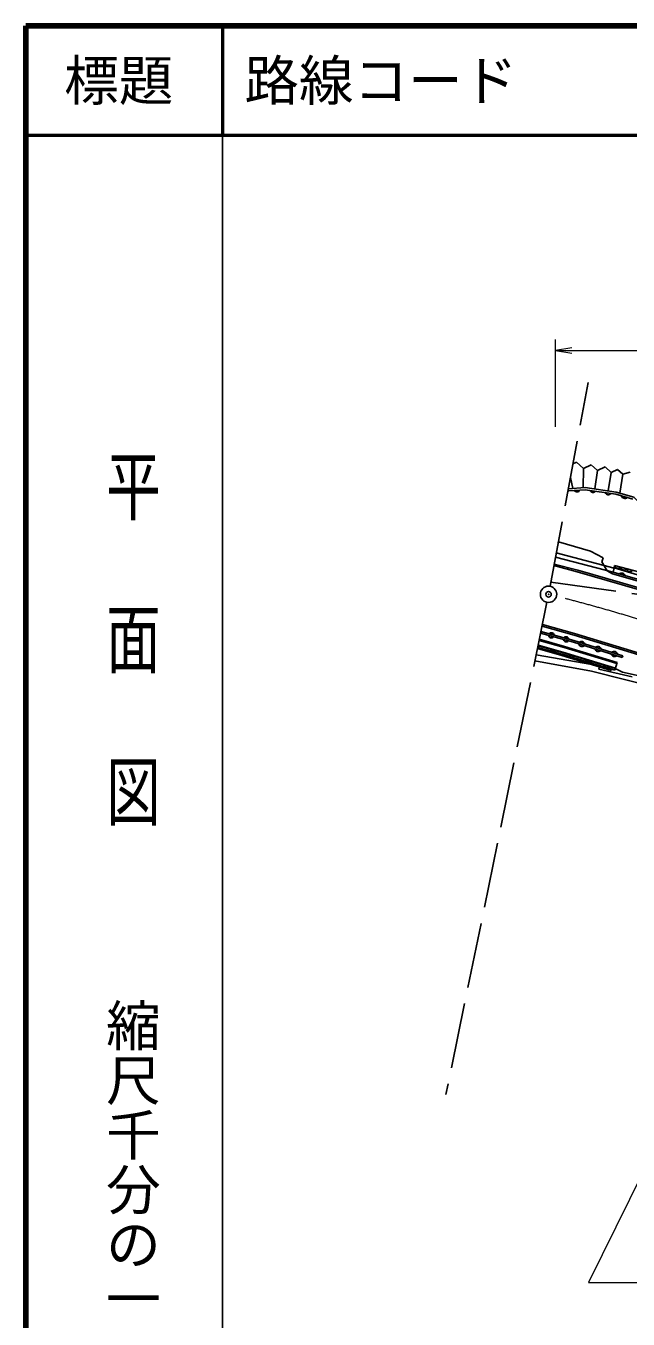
# Model space of a CAD drawing. Units: millimetres, scale not verified. Extents: x 40000 to 489596206, y 20000 to 327218255.
# Drawn here: x 40000 to 95139, y 261621 to 380000 of the extents above; entities that cross this region are included whole.
import ezdxf
from ezdxf.enums import TextEntityAlignment as Align

# ---------------------------------------------------------------- set-up
doc = ezdxf.new("R2010")
doc.units = ezdxf.units.MM
doc.header["$LTSCALE"] = 1000
doc.header["$PDMODE"] = 32
doc.header["$PDSIZE"] = 500
doc.linetypes.add('CHAIN', pattern=[18.5, 12, -1.5, 3.5, -1.5])
doc.linetypes.add('DASHED', pattern=[7.5, 6, -1.5])
for name, color, linetype, lineweight in [('M-BGD', 7, 'Continuous', 25), ('M-BMK', 2, 'CHAIN', 13), ('M-BMK-SRVR', 3, 'Continuous', 25), ('M-STR-HTXT', 7, 'Continuous', 13), ('M-STR-STRC', 7, 'Continuous', 25), ('M-TTL', 7, 'Continuous', 25), ('M-TTL-BAND', 7, 'Continuous', 25), ('M-TTL-LINE', 7, 'Continuous', 50)]:
    doc.layers.add(name, color=color, linetype=linetype, lineweight=lineweight)
doc.layers.add('M-OTRS', color=6, linetype='Continuous')
doc.layers.add('M-TTL-TXT', color=7, linetype='Continuous')
doc.styles.add('@ＭＳ ゴシック', font='')
doc.styles.add('ＭＳ ゴシック', font='')
doc.styles.get('@ＭＳ ゴシック').set_extended_font_data('@MS Gothic')
doc.styles.get('ＭＳ ゴシック').set_extended_font_data('MS Gothic')

# ---------------------------------------------------------------- blocks, each defined once
blk = doc.blocks.new('open_arrow')
at = {"color": 0, "linetype": 'Continuous', "lineweight": -2}
blk.add_lwpolyline([(7.5, 1.25), (0, 0), (7.5, -1.25)], dxfattribs=at)

msp = doc.modelspace()

# ---------------------------------------------------------------- linework, layer by layer
at = {"layer": 'M-BGD', "linetype": 'DASHED'}
for p, q in [((87990, 328707), (91480, 347365)), ((93864, 330375), (88564, 331775)), ((93762, 329989), (88490, 331380)), ((88057, 329082), (108511, 326234)), ((87701, 327235), (78462, 282175)), ((92503, 321410), (86715, 322423)), ((92503, 321410), (92449, 321122)), ((95494, 320419), (92449, 321122))]:
    msp.add_line(p, q, dxfattribs=at)
at = {"layer": 'M-BGD'}
for p, q in [((90086, 339912), (90402, 340065)), ((90402, 340065), (91064, 339477)), ((91064, 339477), (91766, 339816)), ((91766, 339816), (92349, 339298)), ((90083, 337660), (89849, 338648)), ((91013, 337724), (91064, 339477)), ((92086, 337607), (92349, 339298)), ((92349, 339298), (93022, 339622)), ((93022, 339622), (93580, 339126)), ((93316, 337426), (93580, 339126)), ((93580, 339126), (94162, 339407)), ((94162, 339407), (94645, 338978)), ((94389, 337220), (94645, 338978)), ((94645, 338978), (95338, 339141)), ((89607, 337351), (89725, 337435)), ((89725, 337435), (91202, 337536)), ((91202, 337536), (94004, 337122)), ((94004, 337122), (95568, 336674)), ((88750, 332773), (88695, 332789)), ((91692, 331930), (88750, 332773)), ((92861, 331317), (91692, 331930)), ((92729, 330925), (92861, 331317)), ((93208, 330107), (92729, 330925)), ((93762, 329989), (93863, 330379)), ((93863, 330379), (93900, 330614)), ((101976, 327963), (93863, 330379)), ((93900, 330614), (102781, 328235)), ((93721, 329844), (93208, 330107)), ((97071, 329041), (93762, 329989)), ((90123, 323573), (87121, 324404)), ((89313, 323202), (87007, 323847)), ((89313, 323202), (94138, 321739)), ((94598, 322188), (90123, 323573)), ((86834, 322993), (86866, 323108)), ((87281, 322867), (87314, 322983)), ((87729, 322742), (87761, 322858)), ((88176, 322617), (88208, 322733)), ((88623, 322492), (88656, 322607)), ((89068, 322367), (89103, 322482)), ((89518, 322231), (89553, 322346)), ((89967, 322095), (90002, 322210)), ((90417, 321958), (90452, 322073)), ((94648, 322350), (94598, 322188)), ((91792, 320940), (86601, 321867)), ((90867, 321822), (90902, 321937)), ((91317, 321686), (91351, 321800)), ((91766, 321549), (91801, 321664)), ((100612, 318697), (91792, 320940)), ((92216, 321413), (92251, 321528)), ((92666, 321276), (92701, 321391)), ((93116, 321140), (93150, 321255)), ((93575, 321001), (93610, 321115)), ((94138, 321739), (93921, 321021)), ((94624, 320854), (93964, 321165)), ((96163, 320520), (94624, 320854))]:
    msp.add_line(p, q, dxfattribs=at)
for points in [[(89659, 337631), (91210, 337737), (94046, 337318), (95671, 336853), (98297, 334338), (99677, 333744), (102838, 332828)], [(93721, 329844), (97028, 328897), (101775, 327428), (109058, 324987), (113796, 323386), (117793, 322026)], [(94648, 322350), (90170, 323737), (87155, 324571)], [(86886, 323258), (89145, 322626), (93964, 321165)], [(86832, 322993), (89069, 322367), (93575, 321001)], [(86856, 323111), (89103, 322482), (93921, 321021)]]:
    msp.add_lwpolyline(points, dxfattribs=at)
at = {"layer": 'M-BGD', "linetype": 'DASHED'}
for points in [[(86896, 323308), (89159, 322674), (93979, 321213)], [(86987, 323749), (89285, 323106), (94109, 321643)]]:
    msp.add_lwpolyline(points, dxfattribs=at)
at = {"layer": 'M-BGD'}
msp.add_circle((94395, 330288), 50, dxfattribs=at)
for centre, radius, start, end in [((90454, 337613), 278, 211.30956, 336.48282), ((91919, 337542), 261, 196.72429, 326.45549), ((93320, 337335), 261, 196.72429, 326.45549), ((94833, 337061), 320, 196.13983, 311.93201), ((94206, 330644), 307, 185.67314, 324.77633), ((94763, 330497), 307, 185.67327, 324.7752), ((95320, 330351), 307, 185.67436, 324.7751), ((94535, 329560), 349, 18.8017, 129.23687), ((88100, 324196), 260, 9.49884, 139.57493), ((86591, 322984), 344, 18.65614, 35.4093), ((88112, 324243), 259, 189.45837, 319.61566), ((89472, 323867), 259, 189.4601, 319.61393), ((89461, 323819), 260, 9.49862, 139.57636), ((90913, 323487), 301, 192.87936, 312.70781), ((90872, 323361), 301, 12.90633, 132.68041), ((92365, 322899), 301, 12.90675, 132.67995), ((88231, 322525), 344, 18.65439, 130.07644), ((89852, 322061), 336, 16.72133, 129.54072), ((92405, 323025), 301, 192.87936, 312.70781), ((93896, 322563), 301, 192.87985, 312.70728), ((93857, 322437), 301, 12.90633, 132.68041), ((91458, 321574), 336, 16.72159, 129.53943), ((93064, 321087), 336, 16.72, 129.54102)]:
    msp.add_arc(centre, radius, start, end, dxfattribs=at)
at = {"layer": 'M-BMK'}
msp.add_arc((49220, 172859), 159849, 71.13512, 75.74562, dxfattribs=at)
at = {"layer": 'M-BMK-SRVR'}
msp.add_circle((87852, 327970), 750, dxfattribs=at)
at = {"layer": 'M-OTRS'}
msp.add_point((87852, 327970), dxfattribs=at)
msp.add_point((87852, 327970), dxfattribs=at)
at = {"layer": 'M-STR-HTXT'}
for p, q in [((88490, 343288), (88490, 351288)), ((88490, 350288), (168507, 350288)), ((117522, 317751), (91525, 264989)), ((91525, 264989), (122773, 264989))]:
    msp.add_line(p, q, dxfattribs=at)
at = {"layer": 'M-STR-STRC'}
for points in [[(88342, 330591), (90488, 330039), (95976, 328445), (100821, 326951), (106920, 325004), (111489, 323520), (116049, 321990), (119507, 320834), (123809, 319399), (127601, 318127), (131808, 316663), (135872, 315232), (139722, 313734), (142382, 312578), (144960, 311356), (147493, 310099), (150342, 308655), (153036, 307261), (156904, 305264), (160267, 303498), (163424, 301843), (165578, 300703)], [(88370, 330738), (90528, 330184), (96019, 328589), (100866, 327094), (106966, 325147), (111536, 323663), (116097, 322132), (119554, 320976), (123857, 319541), (127650, 318269), (131858, 316804), (135924, 315373), (139780, 313872), (142444, 312714), (145026, 311491), (147560, 310233), (150410, 308788), (153105, 307394), (156974, 305397), (160337, 303631), (163494, 301976), (165648, 300835)], [(87256, 325064), (90186, 324225), (96108, 322424), (105041, 319576), (112553, 317133), (120452, 314541), (125948, 312738), (131746, 310745), (136246, 309074), (137690, 308493), (140137, 307442), (141484, 306851)], [(87286, 325212), (90228, 324369), (96153, 322567), (105087, 319719), (112600, 317276), (120499, 314684), (125996, 312880), (131796, 310886), (136300, 309214), (137747, 308632), (140197, 307580), (141546, 306988)]]:
    msp.add_lwpolyline(points, dxfattribs=at)
at = {"layer": 'M-TTL', "color": 2, "lineweight": 140}
for p, q in [((40000, 380000), (40000, 20000)), ((680000, 380000), (40000, 380000))]:
    msp.add_line(p, q, dxfattribs=at)
at = {"layer": 'M-TTL-BAND'}
msp.add_line((58000, 370000), (58000, 20000), dxfattribs=at)
at = {"layer": 'M-TTL-LINE'}
for p, q in [((58000, 380000), (58000, 370000)), ((40000, 370000), (680000, 370000))]:
    msp.add_line(p, q, dxfattribs=at)

# ---------------------------------------------------------------- block references
at = {"layer": 'M-STR-HTXT', "xscale": 200, "yscale": 200}
msp.add_blockref('open_arrow', (88490, 350288), dxfattribs=at)

# ---------------------------------------------------------------- texts
at = {"layer": 'M-TTL-BAND', "style": '@ＭＳ ゴシック', "width": 1.4}
msp.add_text('平  面  図', height=3666, rotation=270, dxfattribs=at).set_placement((49777, 306475), align=Align.MIDDLE_RIGHT)
at = {"layer": 'M-TTL-BAND', "style": '@ＭＳ ゴシック'}
msp.add_text('縮尺千分の一', height=3666, rotation=270, dxfattribs=at).set_placement((49777, 261030), align=Align.MIDDLE_RIGHT)
at = {"layer": 'M-TTL-TXT', "style": 'ＭＳ ゴシック'}
msp.add_text('標題', height=3666, dxfattribs=at).set_placement((48500, 375000), align=Align.MIDDLE_CENTER)
msp.add_text('路線コード', height=3666, dxfattribs=at).set_placement((60000, 375000), align=Align.MIDDLE_LEFT)

doc.saveas('drawing.dxf')
